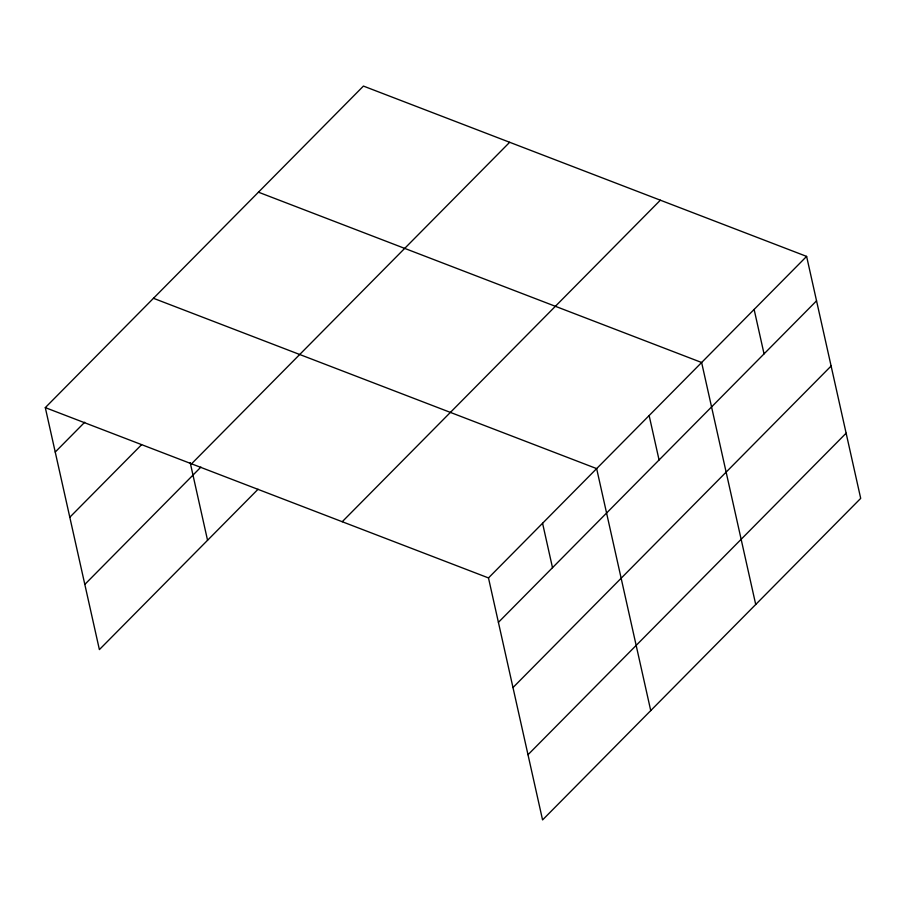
<?xml version="1.0" encoding="UTF-8"?>
<svg xmlns="http://www.w3.org/2000/svg" width="906" height="906" viewBox="0 0 906 906"><rect width="100%" height="100%" fill="white"/><g stroke="black" fill="none" stroke-linecap="round" stroke-linejoin="round"><path stroke-width="1.36" d="M45.3 407.621L363.431 86.081L806.612 256.398L860.7 498.379L542.569 819.919L488.481 577.926L45.3 407.621L99.388 649.602L258.063 489.24M55.232 452.049L84.734 422.23M69.807 517.247L141.585 444.699M191.551 463.815L509.67 142.287M84.824 584.415L200.906 467.088M342.23 521.72L660.361 200.192M488.481 577.926L806.612 256.398M498.413 622.354L816.544 300.826M512.989 687.552L831.108 366.024M528.005 754.721L846.125 433.193M258.448 192.185L701.629 362.502L755.717 604.495M153.465 298.3L596.646 468.606L650.735 710.598M754.12 309.444L764.052 353.884M649.138 415.548L659.07 459.988M542.569 523.26L552.501 567.7M190.226 462.751L207.553 540.282"/></g></svg>
